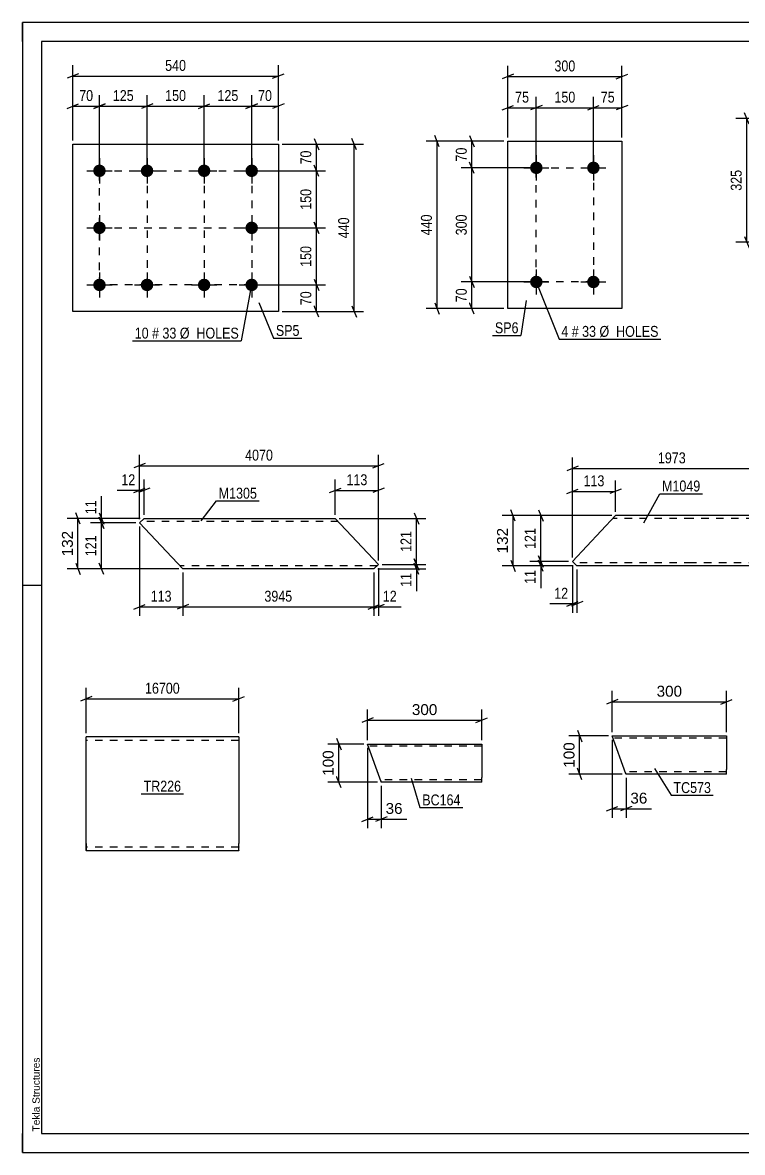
# Model space of a CAD drawing. Header units: millimetres. Extents: x 0 to 420, y 0 to 297.
# Drawn here: x 0 to 189.1, y 0 to 297 of the extents above; entities that cross this region are included whole.
import ezdxf

# ---------------------------------------------------------------- set-up
doc = ezdxf.new("R2010")
doc.units = ezdxf.units.MM
doc.linetypes.add('DXK_LINE_DOT2', pattern=[3.9198, 1.9599, -1.9599])
doc.styles.add('Arial', font='ARIAL.TTF', dxfattribs={"height": 0.2})
doc.styles.add('Arial Narrow', font='ARIALN.TTF', dxfattribs={"height": 0.2})

# ---------------------------------------------------------------- blocks, each defined once
blk = doc.blocks.new('Unknown-761555249-1163')
at = {"color": 5, "linetype": 'Continuous'}
for p, q in [((420, 297), (0, 297)), ((0, 297), (0, 0)), ((0, 292), (0, 297)), ((415, 292), (5, 292)), ((5, 292), (5, 5)), ((5, 149), (0, 149)), ((0, 0), (0, 5)), ((5, 5), (415, 5)), ((0, 0), (420, 0))]:
    blk.add_line(p, q, dxfattribs=at)
at = {"color": 174, "linetype": 'Continuous', "style": 'Arial'}
blk.add_text('Tekla Structures', height=1.9102, rotation=90, dxfattribs=at).set_placement((4.5, 5.5))
blk = doc.blocks.new('Part-761555249-7955 - 7953')
at = {"color": 2, "linetype": 'Continuous'}
for p, q in [((144.47, 155.35), (155.82, 167.41)), ((175.82, 167.41), (155.82, 167.41)), ((195.92, 167.41), (175.92, 167.41)), ((196.73, 154.21), (195.92, 167.41)), ((145.67, 154.21), (144.47, 155.35)), ((175.82, 154.21), (145.67, 154.21)), ((196.73, 154.21), (175.92, 154.21))]:
    blk.add_line(p, q, dxfattribs=at)
at = {"color": 7, "linetype": 'DXK_LINE_DOT2'}
for p, q in [((175.82, 166.61), (155.06, 166.61)), ((195.97, 166.61), (175.92, 166.61)), ((175.82, 155.01), (144.82, 155.01)), ((196.68, 155.01), (175.92, 155.01)), ((196.68, 155.01), (196.67, 155.07))]:
    blk.add_line(p, q, dxfattribs=at)
blk = doc.blocks.new('Part-761555249-10326 - 10325')
at = {"color": 2, "linetype": 'Continuous'}
for p, q in [((94.23, 97.44), (90.63, 107.35)), ((90.63, 107.35), (120.63, 107.35)), ((120.63, 107.35), (120.63, 107.26)), ((120.63, 107.26), (120.63, 106.15)), ((120.63, 106.15), (120.63, 98.55)), ((120.63, 97.35), (120.63, 98.55)), ((94.26, 97.35), (94.23, 97.44)), ((120.63, 97.35), (94.26, 97.35))]:
    blk.add_line(p, q, dxfattribs=at)
at = {"color": 7, "linetype": 'DXK_LINE_DOT2'}
for p, q in [((120.63, 107), (120.63, 106.15)), ((120.63, 106.75), (90.84, 106.75)), ((120.63, 97.95), (94.05, 97.95)), ((94.14, 97.7), (94.26, 97.35)), ((120.63, 97.44), (120.63, 97.7)), ((120.63, 97.35), (120.63, 97.44))]:
    blk.add_line(p, q, dxfattribs=at)
blk = doc.blocks.new('Part-761555249-10334 - 10333')
at = {"color": 2, "linetype": 'Continuous'}
for p, q in [((158.54, 99.56), (154.94, 109.47)), ((154.94, 109.47), (184.93, 109.47)), ((184.93, 109.47), (184.93, 109.38)), ((184.93, 109.38), (184.93, 108.27)), ((184.93, 108.27), (184.93, 100.67)), ((158.57, 99.47), (158.54, 99.56)), ((184.93, 99.47), (158.57, 99.47)), ((184.93, 99.47), (184.93, 100.67))]:
    blk.add_line(p, q, dxfattribs=at)
at = {"color": 7, "linetype": 'DXK_LINE_DOT2'}
for p, q in [((184.93, 108.87), (155.15, 108.87)), ((184.93, 109.12), (184.93, 108.27)), ((184.93, 100.07), (158.36, 100.07)), ((158.45, 99.82), (158.57, 99.47)), ((184.93, 99.56), (184.93, 99.82)), ((184.93, 99.47), (184.93, 99.56))]:
    blk.add_line(p, q, dxfattribs=at)
blk = doc.blocks.new('Part-761555249-7962 - 7961')
at = {"color": 2, "linetype": 'Continuous'}
for p, q in [((30.72, 165.5), (31.93, 166.63)), ((31.93, 166.63), (62.07, 166.63)), ((62.17, 166.63), (82.17, 166.63)), ((82.17, 166.63), (93.52, 154.56)), ((42.07, 153.43), (30.72, 165.5)), ((93.52, 154.56), (92.32, 153.43)), ((62.07, 153.43), (42.07, 153.43)), ((92.32, 153.43), (62.17, 153.43))]:
    blk.add_line(p, q, dxfattribs=at)
at = {"color": 7, "linetype": 'DXK_LINE_DOT2'}
for p, q in [((62.07, 165.83), (31.08, 165.83)), ((82.92, 165.83), (62.17, 165.83)), ((62.07, 154.23), (41.32, 154.23)), ((93.17, 154.23), (62.17, 154.23))]:
    blk.add_line(p, q, dxfattribs=at)
blk = doc.blocks.new('Part-761555249-8020 - 8019')
at = {"color": 2, "linetype": 'Continuous'}
for p, q in [((36.68, 109.24), (16.68, 109.24)), ((16.68, 81.24), (16.68, 109.24)), ((56.78, 109.24), (36.78, 109.24)), ((56.78, 109.24), (56.78, 107.24)), ((56.78, 107.24), (56.78, 81.24)), ((16.68, 81.24), (16.68, 79.24)), ((56.78, 79.24), (56.78, 81.24)), ((36.68, 79.24), (16.68, 79.24)), ((56.78, 79.24), (36.78, 79.24))]:
    blk.add_line(p, q, dxfattribs=at)
at = {"color": 7, "linetype": 'DXK_LINE_DOT2'}
for p, q in [((36.68, 108.24), (16.68, 108.24)), ((56.78, 108.24), (36.78, 108.24)), ((16.68, 79.39), (16.68, 81.24)), ((16.68, 80.24), (16.68, 80.32)), ((36.68, 80.24), (16.68, 80.24)), ((56.78, 80.24), (36.78, 80.24)), ((56.78, 80.24), (56.78, 81.24)), ((56.78, 80.32), (56.78, 80.24)), ((56.78, 79.39), (56.78, 79.24))]:
    blk.add_line(p, q, dxfattribs=at)
blk = doc.blocks.new('Part-761555249-8040 - 8039')
at = {"color": 2, "linetype": 'Continuous'}
for p, q in [((127.49, 221.82), (127.49, 265.82)), ((127.49, 265.82), (157.49, 265.82)), ((157.49, 265.82), (157.49, 221.82)), ((157.49, 221.82), (127.49, 221.82))]:
    blk.add_line(p, q, dxfattribs=at)
blk = doc.blocks.new('Bolt-761555249-8041 - 8039')
at = {"linetype": 'Continuous'}
for points in [[(134.99, 260.47, -1), (134.99, 257.17, -1)], [(149.99, 260.47, -1), (149.99, 257.17, -1)], [(134.99, 230.47, -1), (134.99, 227.17, -1)], [(149.99, 230.47, -1), (149.99, 227.17, -1)]]:
    blk.add_hatch(color=1, dxfattribs=at).paths.add_polyline_path(points)
at = {"color": 1, "linetype": 'Continuous'}
for p, q in [((134.99, 262.12), (134.99, 255.52)), ((149.99, 262.12), (149.99, 255.52)), ((131.69, 258.82), (138.29, 258.82)), ((146.69, 258.82), (153.29, 258.82)), ((134.99, 232.12), (134.99, 225.52)), ((149.99, 232.12), (149.99, 225.52)), ((131.69, 228.82), (138.29, 228.82)), ((146.69, 228.82), (153.29, 228.82))]:
    blk.add_line(p, q, dxfattribs=at)
blk = doc.blocks.new('Part-761555249-8049 - 8048')
at = {"color": 2, "linetype": 'Continuous'}
for p, q in [((13.2, 221.04), (13.2, 265.04)), ((13.2, 265.04), (67.2, 265.04)), ((67.2, 265.04), (67.2, 221.04)), ((67.2, 221.04), (13.2, 221.04))]:
    blk.add_line(p, q, dxfattribs=at)
blk = doc.blocks.new('Bolt-761555249-8050 - 8048')
at = {"linetype": 'Continuous'}
for points in [[(20.2, 259.69, -1), (20.2, 256.39, -1)], [(32.7, 259.69, -1), (32.7, 256.39, -1)], [(47.7, 259.69, -1), (47.7, 256.39, -1)], [(60.2, 259.69, -1), (60.2, 256.39, -1)], [(20.2, 244.69, -1), (20.2, 241.39, -1)], [(60.2, 244.69, -1), (60.2, 241.39, -1)], [(20.2, 229.69, -1), (20.2, 226.39, -1)], [(32.7, 229.69, -1), (32.7, 226.39, -1)], [(47.7, 229.69, -1), (47.7, 226.39, -1)], [(60.2, 229.69, -1), (60.2, 226.39, -1)]]:
    blk.add_hatch(color=1, dxfattribs=at).paths.add_polyline_path(points)
at = {"color": 1, "linetype": 'Continuous'}
for p, q in [((20.2, 261.34), (20.2, 254.74)), ((32.7, 261.34), (32.7, 254.74)), ((47.7, 261.34), (47.7, 254.74)), ((60.2, 261.34), (60.2, 254.74)), ((16.9, 258.04), (23.5, 258.04)), ((29.4, 258.04), (36, 258.04)), ((44.4, 258.04), (51, 258.04)), ((56.9, 258.04), (63.5, 258.04)), ((20.2, 246.34), (20.2, 239.74)), ((60.2, 246.34), (60.2, 239.74)), ((16.9, 243.04), (23.5, 243.04)), ((56.9, 243.04), (63.5, 243.04)), ((20.2, 231.34), (20.2, 224.74)), ((32.7, 231.34), (32.7, 224.74)), ((47.7, 231.34), (47.7, 224.74)), ((60.2, 231.34), (60.2, 224.74)), ((16.9, 228.04), (23.5, 228.04)), ((29.4, 228.04), (36, 228.04)), ((44.4, 228.04), (51, 228.04)), ((56.9, 228.04), (63.5, 228.04))]:
    blk.add_line(p, q, dxfattribs=at)
blk = doc.blocks.new('Rectangle-761555249-9475 - 8039')
at = {"color": 1, "linetype": 'DXK_LINE_DOT2'}
blk.add_lwpolyline([(134.99, 258.82), (149.99, 258.82), (149.99, 228.82), (134.99, 228.82), (134.99, 258.82)], close=True, dxfattribs=at)
blk = doc.blocks.new('Rectangle-761555249-9438 - 8048')
at = {"color": 1, "linetype": 'DXK_LINE_DOT2'}
blk.add_lwpolyline([(20.2, 258.04), (60.2, 258.04), (60.2, 228.04), (20.2, 228.04), (20.2, 258.04)], close=True, dxfattribs=at)
blk = doc.blocks.new('Line-761555249-9448 - 8048')
at = {"color": 1, "linetype": 'DXK_LINE_DOT2'}
blk.add_line((32.7, 258.04), (32.7, 228.04), dxfattribs=at)
blk = doc.blocks.new('Line-761555249-9455 - 8048')
at = {"color": 1, "linetype": 'DXK_LINE_DOT2'}
blk.add_line((47.7, 258.04), (47.7, 228.04), dxfattribs=at)
blk = doc.blocks.new('Line-761555249-9462 - 8048')
at = {"color": 1, "linetype": 'DXK_LINE_DOT2'}
blk.add_line((20.2, 243.04), (58.7, 243.04), dxfattribs=at)
blk = doc.blocks.new('StraightDimension-761555249-8155 - 7953')
at = {"color": 7, "linetype": 'Continuous'}
for p, q in [((144.47, 154.35), (144.47, 141.81)), ((145.67, 153.21), (145.67, 141.81)), ((142.97, 143.61), (145.97, 144.81)), ((147.17, 144.81), (144.17, 143.61)), ((144.47, 144.21), (145.67, 144.21))]:
    blk.add_line(p, q, dxfattribs=at)
at = {"color": 0}
blk.add_wipeout([(143.94, 144.96), (143.94, 149.16), (139.09, 149.16), (139.09, 144.96)], dxfattribs=at)
at = {"color": 7, "linetype": 'Continuous'}
blk.add_line((144.47, 144.21), (138.56, 144.21), dxfattribs=at)
blk.add_line((144.47, 144.21), (138.56, 144.21), dxfattribs=at)
at = {"color": 3, "style": 'Arial Narrow'}
blk.add_text('12', height=2.863, dxfattribs=at).set_placement((139.69, 145.56))
blk = doc.blocks.new('StraightDimension-761555249-9954 - 7953')
at = {"color": 7, "linetype": 'Continuous'}
for p, q in [((154.82, 167.41), (133.3, 167.41)), ((135.55, 168.91), (136.75, 165.91)), ((136.15, 155.35), (136.15, 167.41)), ((143.47, 155.35), (133.3, 155.35)), ((136.75, 153.85), (135.55, 156.85))]:
    blk.add_line(p, q, dxfattribs=at)
at = {"color": 0}
blk.add_wipeout([(135.4, 164.72), (131.2, 164.72), (131.2, 158.04), (135.4, 158.04)], dxfattribs=at)
at = {"color": 3, "style": 'Arial Narrow'}
blk.add_text('121', height=2.863, rotation=90.0002, dxfattribs=at).set_placement((134.8, 158.64))
blk = doc.blocks.new('StraightDimension-761555249-8151 - 7953')
at = {"color": 7, "linetype": 'Continuous'}
for p, q in [((144.47, 156.35), (144.47, 176.62)), ((155.82, 168.41), (155.82, 176.62)), ((142.97, 173.17), (145.97, 174.37)), ((144.47, 173.77), (155.82, 173.77)), ((157.32, 174.37), (154.32, 173.17))]:
    blk.add_line(p, q, dxfattribs=at)
at = {"color": 0}
blk.add_wipeout([(153.48, 174.52), (153.48, 178.72), (146.8, 178.72), (146.8, 174.52)], dxfattribs=at)
at = {"color": 3, "style": 'Arial Narrow'}
blk.add_text('113', height=2.863, dxfattribs=at).set_placement((147.4, 175.12))
blk = doc.blocks.new('StraightDimension-761555249-8173 - 7953')
at = {"color": 7, "linetype": 'Continuous'}
for p, q in [((144.47, 156.35), (144.47, 182.64)), ((196.73, 155.21), (196.73, 182.64)), ((145.97, 180.39), (142.97, 179.19)), ((144.47, 179.79), (196.73, 179.79)), ((195.23, 179.19), (198.23, 180.39))]:
    blk.add_line(p, q, dxfattribs=at)
at = {"color": 0}
blk.add_wipeout([(174.85, 180.54), (174.85, 184.74), (166.34, 184.74), (166.34, 180.54)], dxfattribs=at)
at = {"color": 3, "style": 'Arial Narrow'}
blk.add_text('1973', height=2.863, dxfattribs=at).set_placement((166.94, 181.14))
blk = doc.blocks.new('StraightDimension-761555249-9955 - 7953')
at = {"color": 7, "linetype": 'Continuous'}
for p, q in [((143.47, 155.35), (133.3, 155.35)), ((135.55, 156.85), (136.75, 153.85)), ((136.75, 152.71), (135.55, 155.71)), ((136.15, 154.21), (136.15, 155.35)), ((144.67, 154.21), (133.3, 154.21))]:
    blk.add_line(p, q, dxfattribs=at)
at = {"color": 0}
blk.add_wipeout([(135.4, 153.69), (131.2, 153.69), (131.2, 148.83), (135.4, 148.83)], dxfattribs=at)
at = {"color": 7, "linetype": 'Continuous'}
blk.add_line((136.15, 154.21), (136.15, 148.31), dxfattribs=at)
blk.add_line((136.15, 154.21), (136.15, 148.31), dxfattribs=at)
at = {"color": 3, "style": 'Arial Narrow'}
blk.add_text('11', height=2.863, rotation=90.0002, dxfattribs=at).set_placement((134.8, 149.43))
blk = doc.blocks.new('StraightDimension-761555249-10037 - 7953')
at = {"color": 7, "linetype": 'Continuous'}
for p, q in [((154.82, 167.41), (126.02, 167.41)), ((129.47, 165.91), (128.27, 168.91)), ((128.87, 154.21), (128.87, 167.41)), ((128.27, 155.71), (129.47, 152.71)), ((144.67, 154.21), (126.02, 154.21))]:
    blk.add_line(p, q, dxfattribs=at)
at = {"color": 0}
blk.add_wipeout([(128.12, 164.75), (123.92, 164.75), (123.92, 156.88), (128.12, 156.88)], dxfattribs=at)
at = {"color": 3, "style": 'Arial'}
blk.add_text('132', height=2.865, rotation=90.0002, dxfattribs=at).set_placement((127.52, 157.48))
blk = doc.blocks.new('StraightDimension-761555249-10397 - 10325')
at = {"color": 7, "linetype": 'Continuous'}
for p, q in [((90.63, 106.35), (90.63, 85.23)), ((94.26, 96.35), (94.26, 85.23)), ((89.13, 87.03), (92.13, 88.23)), ((90.63, 87.63), (94.26, 87.63)), ((95.76, 88.23), (92.76, 87.03))]:
    blk.add_line(p, q, dxfattribs=at)
at = {"color": 0}
blk.add_wipeout([(100.44, 88.38), (100.44, 92.58), (94.79, 92.58), (94.79, 88.38)], dxfattribs=at)
at = {"color": 7, "linetype": 'Continuous'}
blk.add_line((94.26, 87.63), (100.96, 87.63), dxfattribs=at)
blk.add_line((94.26, 87.63), (100.96, 87.63), dxfattribs=at)
at = {"color": 3, "style": 'Arial'}
blk.add_text('36', height=2.865, dxfattribs=at).set_placement((95.39, 88.98))
blk = doc.blocks.new('StraightDimension-761555249-10359 - 10325')
at = {"color": 7, "linetype": 'Continuous'}
for p, q in [((90.63, 108.35), (90.63, 116.47)), ((120.63, 108.35), (120.63, 116.47)), ((92.13, 114.22), (89.13, 113.02)), ((90.63, 113.62), (120.63, 113.62)), ((119.13, 113.02), (122.13, 114.22))]:
    blk.add_line(p, q, dxfattribs=at)
at = {"color": 0}
blk.add_wipeout([(109.56, 114.37), (109.56, 118.57), (101.69, 118.57), (101.69, 114.37)], dxfattribs=at)
at = {"color": 3, "style": 'Arial'}
blk.add_text('300', height=2.865, dxfattribs=at).set_placement((102.29, 114.97))
blk = doc.blocks.new('StraightDimension-761555249-10370 - 10325')
at = {"color": 7, "linetype": 'Continuous'}
for p, q in [((89.63, 107.35), (80.22, 107.35)), ((82.47, 108.85), (83.67, 105.85)), ((83.07, 97.35), (83.07, 107.35)), ((83.67, 95.85), (82.47, 98.85)), ((93.26, 97.35), (80.22, 97.35))]:
    blk.add_line(p, q, dxfattribs=at)
at = {"color": 0}
blk.add_wipeout([(82.32, 106.28), (78.12, 106.28), (78.12, 98.41), (82.32, 98.41)], dxfattribs=at)
at = {"color": 3, "style": 'Arial'}
blk.add_text('100', height=2.865, rotation=90.0002, dxfattribs=at).set_placement((81.72, 99.01))
blk = doc.blocks.new('StraightDimension-761555249-10415 - 10333')
at = {"color": 7, "linetype": 'Continuous'}
for p, q in [((156.44, 119.05), (153.44, 117.85)), ((154.94, 110.47), (154.94, 121.3)), ((183.43, 117.85), (186.43, 119.05)), ((184.93, 110.47), (184.93, 121.3)), ((154.94, 118.45), (184.93, 118.45))]:
    blk.add_line(p, q, dxfattribs=at)
at = {"color": 0}
blk.add_wipeout([(173.87, 119.2), (173.87, 123.4), (166, 123.4), (166, 119.2)], dxfattribs=at)
at = {"color": 3, "style": 'Arial'}
blk.add_text('300', height=2.865, dxfattribs=at).set_placement((166.6, 119.8))
blk = doc.blocks.new('StraightDimension-761555249-10426 - 10333')
at = {"color": 7, "linetype": 'Continuous'}
for p, q in [((154.94, 108.47), (154.94, 87.95)), ((158.57, 98.47), (158.57, 87.95)), ((153.44, 89.75), (156.44, 90.95)), ((154.94, 90.35), (158.57, 90.35)), ((160.07, 90.95), (157.07, 89.75))]:
    blk.add_line(p, q, dxfattribs=at)
at = {"color": 0}
blk.add_wipeout([(164.75, 91.1), (164.75, 95.3), (159.1, 95.3), (159.1, 91.1)], dxfattribs=at)
at = {"color": 7, "linetype": 'Continuous'}
blk.add_line((158.57, 90.35), (165.27, 90.35), dxfattribs=at)
blk.add_line((158.57, 90.35), (165.27, 90.35), dxfattribs=at)
at = {"color": 3, "style": 'Arial'}
blk.add_text('36', height=2.865, dxfattribs=at).set_placement((159.7, 91.7))
blk = doc.blocks.new('StraightDimension-761555249-10444 - 10333')
at = {"color": 7, "linetype": 'Continuous'}
for p, q in [((145.77, 110.97), (146.97, 107.97)), ((153.94, 109.47), (143.52, 109.47)), ((146.37, 99.47), (146.37, 109.47)), ((157.57, 99.47), (143.52, 99.47)), ((146.97, 97.97), (145.77, 100.97))]:
    blk.add_line(p, q, dxfattribs=at)
at = {"color": 0}
blk.add_wipeout([(145.62, 108.4), (141.42, 108.4), (141.42, 100.53), (145.62, 100.53)], dxfattribs=at)
at = {"color": 3, "style": 'Arial'}
blk.add_text('100', height=2.865, rotation=90.0002, dxfattribs=at).set_placement((145.02, 101.13))
blk = doc.blocks.new('StraightDimension-761555249-8249 - 8007')
at = {"color": 7, "linetype": 'Continuous'}
for p, q in [((190.89, 270.29), (189.69, 273.29)), ((204.63, 271.79), (187.44, 271.79)), ((190.29, 239.29), (190.29, 271.79)), ((189.69, 240.79), (190.89, 237.79)), ((204.63, 239.29), (187.44, 239.29))]:
    blk.add_line(p, q, dxfattribs=at)
at = {"color": 0}
blk.add_wipeout([(189.54, 258.88), (185.34, 258.88), (185.34, 252.2), (189.54, 252.2)], dxfattribs=at)
at = {"color": 3, "style": 'Arial Narrow'}
blk.add_text('325', height=2.863, rotation=90.0002, dxfattribs=at).set_placement((188.94, 252.8))
blk = doc.blocks.new('StraightDimension-761555249-9668 - 7961')
at = {"color": 7, "linetype": 'Continuous'}
for p, q in [((94.52, 154.56), (105.92, 154.56)), ((102.92, 156.06), (104.12, 153.06)), ((104.12, 151.93), (102.92, 154.93)), ((103.52, 153.43), (103.52, 154.56)), ((93.32, 153.43), (105.92, 153.43))]:
    blk.add_line(p, q, dxfattribs=at)
at = {"color": 0}
blk.add_wipeout([(102.77, 152.91), (98.57, 152.91), (98.57, 148.05), (102.77, 148.05)], dxfattribs=at)
at = {"color": 7, "linetype": 'Continuous'}
blk.add_line((103.52, 153.43), (103.52, 147.53), dxfattribs=at)
blk.add_line((103.52, 153.43), (103.52, 147.53), dxfattribs=at)
at = {"color": 3, "style": 'Arial Narrow'}
blk.add_text('11', height=2.863, rotation=90.0002, dxfattribs=at).set_placement((102.17, 148.65))
blk = doc.blocks.new('StraightDimension-761555249-9719 - 7961')
at = {"color": 7, "linetype": 'Continuous'}
for p, q in [((30.93, 166.63), (17.87, 166.63)), ((20.12, 168.13), (21.32, 165.13)), ((21.32, 164), (20.12, 167)), ((20.72, 165.5), (20.72, 166.63)), ((29.72, 165.5), (17.87, 165.5))]:
    blk.add_line(p, q, dxfattribs=at)
at = {"color": 0}
blk.add_wipeout([(19.97, 172.01), (15.77, 172.01), (15.77, 167.16), (19.97, 167.16)], dxfattribs=at)
at = {"color": 7, "linetype": 'Continuous'}
blk.add_line((20.72, 166.63), (20.72, 172.54), dxfattribs=at)
blk.add_line((20.72, 166.63), (20.72, 172.54), dxfattribs=at)
at = {"color": 3, "style": 'Arial Narrow'}
blk.add_text('11', height=2.863, rotation=90.0002, dxfattribs=at).set_placement((19.37, 167.76))
blk = doc.blocks.new('StraightDimension-761555249-8185 - 7961')
at = {"color": 7, "linetype": 'Continuous'}
for p, q in [((82.17, 167.63), (82.17, 176.89)), ((93.52, 155.56), (93.52, 176.89)), ((80.67, 173.44), (83.67, 174.64)), ((82.17, 174.04), (93.52, 174.04)), ((95.02, 174.64), (92.02, 173.44))]:
    blk.add_line(p, q, dxfattribs=at)
at = {"color": 0}
blk.add_wipeout([(91.19, 174.79), (91.19, 178.99), (84.51, 178.99), (84.51, 174.79)], dxfattribs=at)
at = {"color": 3, "style": 'Arial Narrow'}
blk.add_text('113', height=2.863, dxfattribs=at).set_placement((85.11, 175.39))
blk = doc.blocks.new('StraightDimension-761555249-9870 - 7961')
at = {"color": 7, "linetype": 'Continuous'}
for p, q in [((30.93, 166.63), (11.7, 166.63)), ((15.15, 165.13), (13.95, 168.13)), ((14.55, 153.43), (14.55, 166.63)), ((13.95, 154.93), (15.15, 151.93)), ((41.07, 153.43), (11.7, 153.43))]:
    blk.add_line(p, q, dxfattribs=at)
at = {"color": 0}
blk.add_wipeout([(13.8, 163.97), (9.6, 163.97), (9.6, 156.1), (13.8, 156.1)], dxfattribs=at)
at = {"color": 3, "style": 'Arial'}
blk.add_text('132', height=2.865, rotation=90.0002, dxfattribs=at).set_placement((13.2, 156.7))
blk = doc.blocks.new('StraightDimension-761555249-9667 - 7961')
at = {"color": 7, "linetype": 'Continuous'}
for p, q in [((83.17, 166.63), (105.92, 166.63)), ((102.92, 168.13), (104.12, 165.13)), ((103.52, 154.56), (103.52, 166.63)), ((94.52, 154.56), (105.92, 154.56)), ((104.12, 153.06), (102.92, 156.06))]:
    blk.add_line(p, q, dxfattribs=at)
at = {"color": 0}
blk.add_wipeout([(102.77, 163.94), (98.57, 163.94), (98.57, 157.26), (102.77, 157.26)], dxfattribs=at)
at = {"color": 3, "style": 'Arial Narrow'}
blk.add_text('121', height=2.863, rotation=90.0002, dxfattribs=at).set_placement((102.17, 157.86))
blk = doc.blocks.new('StraightDimension-761555249-8189 - 7961')
at = {"color": 7, "linetype": 'Continuous'}
for p, q in [((30.72, 166.5), (30.72, 176.89)), ((31.93, 167.63), (31.93, 176.89)), ((29.22, 173.44), (32.22, 174.64)), ((33.43, 174.64), (30.43, 173.44)), ((30.72, 174.04), (31.93, 174.04))]:
    blk.add_line(p, q, dxfattribs=at)
at = {"color": 0}
blk.add_wipeout([(30.2, 174.79), (30.2, 178.99), (25.34, 178.99), (25.34, 174.79)], dxfattribs=at)
at = {"color": 7, "linetype": 'Continuous'}
blk.add_line((30.72, 174.04), (24.82, 174.04), dxfattribs=at)
blk.add_line((30.72, 174.04), (24.82, 174.04), dxfattribs=at)
at = {"color": 3, "style": 'Arial Narrow'}
blk.add_text('12', height=2.863, dxfattribs=at).set_placement((25.94, 175.39))
blk = doc.blocks.new('StraightDimension-761555249-8209 - 7961')
at = {"color": 7, "linetype": 'Continuous'}
for p, q in [((30.72, 166.5), (30.72, 183.37)), ((93.52, 155.56), (93.52, 183.37)), ((32.22, 181.12), (29.22, 179.92)), ((30.72, 180.52), (93.52, 180.52)), ((92.02, 179.92), (95.02, 181.12))]:
    blk.add_line(p, q, dxfattribs=at)
at = {"color": 0}
blk.add_wipeout([(66.38, 181.27), (66.38, 185.47), (57.87, 185.47), (57.87, 181.27)], dxfattribs=at)
at = {"color": 3, "style": 'Arial Narrow'}
blk.add_text('4070', height=2.863, dxfattribs=at).set_placement((58.47, 181.87))
blk = doc.blocks.new('StraightDimension-761555249-9720 - 7961')
at = {"color": 7, "linetype": 'Continuous'}
for p, q in [((20.12, 167), (21.32, 164)), ((29.72, 165.5), (17.87, 165.5)), ((20.72, 153.43), (20.72, 165.5)), ((21.32, 151.93), (20.12, 154.93)), ((41.07, 153.43), (17.87, 153.43))]:
    blk.add_line(p, q, dxfattribs=at)
at = {"color": 0}
blk.add_wipeout([(19.97, 162.81), (15.77, 162.81), (15.77, 156.12), (19.97, 156.12)], dxfattribs=at)
at = {"color": 3, "style": 'Arial Narrow'}
blk.add_text('121', height=2.863, rotation=90.0002, dxfattribs=at).set_placement((19.37, 156.72))
blk = doc.blocks.new('StraightDimension-761555249-9899 - 7961')
at = {"color": 7, "linetype": 'Continuous'}
for p, q in [((92.32, 152.43), (92.32, 141.03)), ((93.52, 153.56), (93.52, 141.03)), ((90.82, 142.83), (93.82, 144.03)), ((95.02, 144.03), (92.02, 142.83)), ((92.32, 143.43), (93.52, 143.43))]:
    blk.add_line(p, q, dxfattribs=at)
at = {"color": 0}
blk.add_wipeout([(98.9, 144.18), (98.9, 148.38), (94.05, 148.38), (94.05, 144.18)], dxfattribs=at)
at = {"color": 7, "linetype": 'Continuous'}
blk.add_line((93.52, 143.43), (99.43, 143.43), dxfattribs=at)
blk.add_line((93.52, 143.43), (99.43, 143.43), dxfattribs=at)
at = {"color": 3, "style": 'Arial Narrow'}
blk.add_text('12', height=2.863, dxfattribs=at).set_placement((94.65, 144.78))
blk = doc.blocks.new('StraightDimension-761555249-9900 - 7961')
at = {"color": 7, "linetype": 'Continuous'}
for p, q in [((42.07, 152.43), (42.07, 141.03)), ((92.32, 152.43), (92.32, 141.03)), ((43.57, 144.03), (40.57, 142.83)), ((42.07, 143.43), (92.32, 143.43)), ((90.82, 142.83), (93.82, 144.03))]:
    blk.add_line(p, q, dxfattribs=at)
at = {"color": 0}
blk.add_wipeout([(71.45, 144.18), (71.45, 148.38), (62.94, 148.38), (62.94, 144.18)], dxfattribs=at)
at = {"color": 3, "style": 'Arial Narrow'}
blk.add_text('3945', height=2.863, dxfattribs=at).set_placement((63.54, 144.78))
blk = doc.blocks.new('StraightDimension-761555249-9901 - 7961')
at = {"color": 7, "linetype": 'Continuous'}
for p, q in [((30.72, 164.5), (30.72, 141.03)), ((42.07, 152.43), (42.07, 141.03)), ((29.22, 142.83), (32.22, 144.03)), ((30.72, 143.43), (42.07, 143.43)), ((43.57, 144.03), (40.57, 142.83))]:
    blk.add_line(p, q, dxfattribs=at)
at = {"color": 0}
blk.add_wipeout([(39.74, 144.18), (39.74, 148.38), (33.06, 148.38), (33.06, 144.18)], dxfattribs=at)
at = {"color": 3, "style": 'Arial Narrow'}
blk.add_text('113', height=2.863, dxfattribs=at).set_placement((33.66, 144.78))
blk = doc.blocks.new('StraightDimension-761555249-8273 - 8019')
at = {"color": 7, "linetype": 'Continuous'}
for p, q in [((16.68, 110.24), (16.68, 122.09)), ((56.78, 110.24), (56.78, 122.09)), ((18.18, 119.84), (15.18, 118.64)), ((16.68, 119.24), (56.78, 119.24)), ((55.28, 118.64), (58.28, 119.84))]:
    blk.add_line(p, q, dxfattribs=at)
at = {"color": 0}
blk.add_wipeout([(41.9, 119.99), (41.9, 124.19), (31.56, 124.19), (31.56, 119.99)], dxfattribs=at)
at = {"color": 3, "style": 'Arial Narrow'}
blk.add_text('16700', height=2.863, dxfattribs=at).set_placement((32.16, 120.59))
blk = doc.blocks.new('StraightDimension-761555249-8283 - 8039')
at = {"color": 7, "linetype": 'Continuous'}
for p, q in [((133.99, 228.82), (115.2, 228.82)), ((117.45, 230.32), (118.65, 227.32)), ((118.05, 221.82), (118.05, 228.82)), ((118.65, 220.32), (117.45, 223.32)), ((126.49, 221.82), (115.2, 221.82))]:
    blk.add_line(p, q, dxfattribs=at)
at = {"color": 0}
blk.add_wipeout([(117.3, 227.75), (113.1, 227.75), (113.1, 222.89), (117.3, 222.89)], dxfattribs=at)
at = {"color": 3, "style": 'Arial Narrow'}
blk.add_text('70', height=2.863, rotation=90.0002, dxfattribs=at).set_placement((116.7, 223.49))
blk = doc.blocks.new('StraightDimension-761555249-8281 - 8039')
at = {"color": 7, "linetype": 'Continuous'}
for p, q in [((117.45, 267.32), (118.65, 264.32)), ((126.49, 265.82), (115.2, 265.82)), ((118.05, 258.82), (118.05, 265.82)), ((133.99, 258.82), (115.2, 258.82)), ((118.65, 257.32), (117.45, 260.32))]:
    blk.add_line(p, q, dxfattribs=at)
at = {"color": 0}
blk.add_wipeout([(117.3, 264.75), (113.1, 264.75), (113.1, 259.89), (117.3, 259.89)], dxfattribs=at)
at = {"color": 3, "style": 'Arial Narrow'}
blk.add_text('70', height=2.863, rotation=90.0002, dxfattribs=at).set_placement((116.7, 260.49))
blk = doc.blocks.new('StraightDimension-761555249-8282 - 8039')
at = {"color": 7, "linetype": 'Continuous'}
for p, q in [((133.99, 258.82), (115.2, 258.82)), ((118.65, 257.32), (117.45, 260.32)), ((118.05, 228.82), (118.05, 258.82)), ((133.99, 228.82), (115.2, 228.82)), ((117.45, 230.32), (118.65, 227.32))]:
    blk.add_line(p, q, dxfattribs=at)
at = {"color": 0}
blk.add_wipeout([(117.3, 247.16), (113.1, 247.16), (113.1, 240.48), (117.3, 240.48)], dxfattribs=at)
at = {"color": 3, "style": 'Arial Narrow'}
blk.add_text('300', height=2.863, rotation=90.0002, dxfattribs=at).set_placement((116.7, 241.08))
blk = doc.blocks.new('StraightDimension-761555249-8293 - 8039')
at = {"color": 7, "linetype": 'Continuous'}
for p, q in [((109.49, 264.32), (108.29, 267.32)), ((126.49, 265.82), (106.04, 265.82)), ((108.89, 221.82), (108.89, 265.82)), ((108.29, 223.32), (109.49, 220.32)), ((126.49, 221.82), (106.04, 221.82))]:
    blk.add_line(p, q, dxfattribs=at)
at = {"color": 0}
blk.add_wipeout([(108.14, 247.16), (103.94, 247.16), (103.94, 240.48), (108.14, 240.48)], dxfattribs=at)
at = {"color": 3, "style": 'Arial Narrow'}
blk.add_text('440', height=2.863, rotation=90.0002, dxfattribs=at).set_placement((107.54, 241.08))
blk = doc.blocks.new('StraightDimension-761555249-8297 - 8039')
at = {"color": 7, "linetype": 'Continuous'}
for p, q in [((149.99, 259.82), (149.99, 277.48)), ((157.49, 266.82), (157.49, 277.48)), ((148.49, 274.03), (151.49, 275.23)), ((149.99, 274.63), (157.49, 274.63)), ((158.99, 275.23), (155.99, 274.03))]:
    blk.add_line(p, q, dxfattribs=at)
at = {"color": 0}
blk.add_wipeout([(156.17, 275.38), (156.17, 279.58), (151.32, 279.58), (151.32, 275.38)], dxfattribs=at)
at = {"color": 3, "style": 'Arial Narrow'}
blk.add_text('75', height=2.863, dxfattribs=at).set_placement((151.92, 275.98))
blk = doc.blocks.new('StraightDimension-761555249-8298 - 8039')
at = {"color": 7, "linetype": 'Continuous'}
for p, q in [((134.99, 259.82), (134.99, 277.48)), ((149.99, 259.82), (149.99, 277.48)), ((136.49, 275.23), (133.49, 274.03)), ((134.99, 274.63), (149.99, 274.63)), ((148.49, 274.03), (151.49, 275.23))]:
    blk.add_line(p, q, dxfattribs=at)
at = {"color": 0}
blk.add_wipeout([(145.84, 275.38), (145.84, 279.58), (139.15, 279.58), (139.15, 275.38)], dxfattribs=at)
at = {"color": 3, "style": 'Arial Narrow'}
blk.add_text('150', height=2.863, dxfattribs=at).set_placement((139.75, 275.98))
blk = doc.blocks.new('StraightDimension-761555249-8299 - 8039')
at = {"color": 7, "linetype": 'Continuous'}
for p, q in [((127.49, 266.82), (127.49, 277.48)), ((134.99, 259.82), (134.99, 277.48)), ((125.99, 274.03), (128.99, 275.23)), ((127.49, 274.63), (134.99, 274.63)), ((136.49, 275.23), (133.49, 274.03))]:
    blk.add_line(p, q, dxfattribs=at)
at = {"color": 0}
blk.add_wipeout([(133.67, 275.38), (133.67, 279.58), (128.82, 279.58), (128.82, 275.38)], dxfattribs=at)
at = {"color": 3, "style": 'Arial Narrow'}
blk.add_text('75', height=2.863, dxfattribs=at).set_placement((129.42, 275.98))
blk = doc.blocks.new('StraightDimension-761555249-8309 - 8039')
at = {"color": 7, "linetype": 'Continuous'}
for p, q in [((127.49, 266.82), (127.49, 285.67)), ((157.49, 266.82), (157.49, 285.67)), ((128.99, 283.42), (125.99, 282.22)), ((127.49, 282.82), (157.49, 282.82)), ((155.99, 282.22), (158.99, 283.42))]:
    blk.add_line(p, q, dxfattribs=at)
at = {"color": 0}
blk.add_wipeout([(145.84, 283.57), (145.84, 287.77), (139.15, 287.77), (139.15, 283.57)], dxfattribs=at)
at = {"color": 3, "style": 'Arial Narrow'}
blk.add_text('300', height=2.863, dxfattribs=at).set_placement((139.75, 284.17))
blk = doc.blocks.new('StraightDimension-761555249-8315 - 8048')
at = {"color": 7, "linetype": 'Continuous'}
for p, q in [((77.8, 241.54), (76.6, 244.54)), ((61.2, 243.04), (79.6, 243.04)), ((77.2, 228.04), (77.2, 243.04)), ((76.6, 229.54), (77.8, 226.54)), ((61.2, 228.04), (79.6, 228.04))]:
    blk.add_line(p, q, dxfattribs=at)
at = {"color": 0}
blk.add_wipeout([(76.45, 238.88), (72.25, 238.88), (72.25, 232.2), (76.45, 232.2)], dxfattribs=at)
at = {"color": 3, "style": 'Arial Narrow'}
blk.add_text('150', height=2.863, rotation=90.0002, dxfattribs=at).set_placement((75.85, 232.8))
blk = doc.blocks.new('StraightDimension-761555249-8313 - 8048')
at = {"color": 7, "linetype": 'Continuous'}
for p, q in [((68.2, 265.04), (79.6, 265.04)), ((76.6, 266.54), (77.8, 263.54)), ((77.2, 258.04), (77.2, 265.04)), ((77.8, 256.54), (76.6, 259.54)), ((61.2, 258.04), (79.6, 258.04))]:
    blk.add_line(p, q, dxfattribs=at)
at = {"color": 0}
blk.add_wipeout([(76.45, 263.97), (72.25, 263.97), (72.25, 259.11), (76.45, 259.11)], dxfattribs=at)
at = {"color": 3, "style": 'Arial Narrow'}
blk.add_text('70', height=2.863, rotation=90.0002, dxfattribs=at).set_placement((75.85, 259.71))
blk = doc.blocks.new('StraightDimension-761555249-8314 - 8048')
at = {"color": 7, "linetype": 'Continuous'}
for p, q in [((77.8, 256.54), (76.6, 259.54)), ((61.2, 258.04), (79.6, 258.04)), ((77.2, 243.04), (77.2, 258.04)), ((76.6, 244.54), (77.8, 241.54)), ((61.2, 243.04), (79.6, 243.04))]:
    blk.add_line(p, q, dxfattribs=at)
at = {"color": 0}
blk.add_wipeout([(76.45, 253.88), (72.25, 253.88), (72.25, 247.2), (76.45, 247.2)], dxfattribs=at)
at = {"color": 3, "style": 'Arial Narrow'}
blk.add_text('150', height=2.863, rotation=90.0002, dxfattribs=at).set_placement((75.85, 247.8))
blk = doc.blocks.new('StraightDimension-761555249-8316 - 8048')
at = {"color": 7, "linetype": 'Continuous'}
for p, q in [((76.6, 229.54), (77.8, 226.54)), ((61.2, 228.04), (79.6, 228.04)), ((77.2, 221.04), (77.2, 228.04)), ((68.2, 221.04), (79.6, 221.04)), ((77.8, 219.54), (76.6, 222.54))]:
    blk.add_line(p, q, dxfattribs=at)
at = {"color": 0}
blk.add_wipeout([(76.45, 226.97), (72.25, 226.97), (72.25, 222.11), (76.45, 222.11)], dxfattribs=at)
at = {"color": 3, "style": 'Arial Narrow'}
blk.add_text('70', height=2.863, rotation=90.0002, dxfattribs=at).set_placement((75.85, 222.71))
blk = doc.blocks.new('StraightDimension-761555249-8329 - 8048')
at = {"color": 7, "linetype": 'Continuous'}
for p, q in [((68.2, 265.04), (89.54, 265.04)), ((87.74, 263.54), (86.54, 266.54)), ((87.14, 221.04), (87.14, 265.04)), ((68.2, 221.04), (89.54, 221.04)), ((86.54, 222.54), (87.74, 219.54))]:
    blk.add_line(p, q, dxfattribs=at)
at = {"color": 0}
blk.add_wipeout([(86.39, 246.38), (82.19, 246.38), (82.19, 239.7), (86.39, 239.7)], dxfattribs=at)
at = {"color": 3, "style": 'Arial Narrow'}
blk.add_text('440', height=2.863, rotation=90.0002, dxfattribs=at).set_placement((85.79, 240.3))
blk = doc.blocks.new('StraightDimension-761555249-8333 - 8048')
at = {"color": 7, "linetype": 'Continuous'}
for p, q in [((60.2, 259.04), (60.2, 277.89)), ((67.2, 266.04), (67.2, 277.89)), ((58.7, 274.44), (61.7, 275.64)), ((60.2, 275.04), (67.2, 275.04)), ((68.7, 275.64), (65.7, 274.44))]:
    blk.add_line(p, q, dxfattribs=at)
at = {"color": 0}
blk.add_wipeout([(66.13, 275.79), (66.13, 279.99), (61.27, 279.99), (61.27, 275.79)], dxfattribs=at)
at = {"color": 3, "style": 'Arial Narrow'}
blk.add_text('70', height=2.863, dxfattribs=at).set_placement((61.87, 276.39))
blk = doc.blocks.new('StraightDimension-761555249-8334 - 8048')
at = {"color": 7, "linetype": 'Continuous'}
for p, q in [((47.7, 259.04), (47.7, 277.89)), ((60.2, 259.04), (60.2, 277.89)), ((46.2, 274.44), (49.2, 275.64)), ((47.7, 275.04), (60.2, 275.04)), ((61.7, 275.64), (58.7, 274.44))]:
    blk.add_line(p, q, dxfattribs=at)
at = {"color": 0}
blk.add_wipeout([(57.29, 275.79), (57.29, 279.99), (50.61, 279.99), (50.61, 275.79)], dxfattribs=at)
at = {"color": 3, "style": 'Arial Narrow'}
blk.add_text('125', height=2.863, dxfattribs=at).set_placement((51.21, 276.39))
blk = doc.blocks.new('StraightDimension-761555249-8335 - 8048')
at = {"color": 7, "linetype": 'Continuous'}
for p, q in [((32.7, 259.04), (32.7, 277.89)), ((47.7, 259.04), (47.7, 277.89)), ((34.2, 275.64), (31.2, 274.44)), ((32.7, 275.04), (47.7, 275.04)), ((46.2, 274.44), (49.2, 275.64))]:
    blk.add_line(p, q, dxfattribs=at)
at = {"color": 0}
blk.add_wipeout([(43.54, 275.79), (43.54, 279.99), (36.86, 279.99), (36.86, 275.79)], dxfattribs=at)
at = {"color": 3, "style": 'Arial Narrow'}
blk.add_text('150', height=2.863, dxfattribs=at).set_placement((37.46, 276.39))
blk = doc.blocks.new('StraightDimension-761555249-8336 - 8048')
at = {"color": 7, "linetype": 'Continuous'}
for p, q in [((20.2, 259.04), (20.2, 277.89)), ((32.7, 259.04), (32.7, 277.89)), ((18.7, 274.44), (21.7, 275.64)), ((20.2, 275.04), (32.7, 275.04)), ((34.2, 275.64), (31.2, 274.44))]:
    blk.add_line(p, q, dxfattribs=at)
at = {"color": 0}
blk.add_wipeout([(29.79, 275.79), (29.79, 279.99), (23.11, 279.99), (23.11, 275.79)], dxfattribs=at)
at = {"color": 3, "style": 'Arial Narrow'}
blk.add_text('125', height=2.863, dxfattribs=at).set_placement((23.71, 276.39))
blk = doc.blocks.new('StraightDimension-761555249-8337 - 8048')
at = {"color": 7, "linetype": 'Continuous'}
for p, q in [((13.2, 266.04), (13.2, 277.89)), ((20.2, 259.04), (20.2, 277.89)), ((11.7, 274.44), (14.7, 275.64)), ((13.2, 275.04), (20.2, 275.04)), ((21.7, 275.64), (18.7, 274.44))]:
    blk.add_line(p, q, dxfattribs=at)
at = {"color": 0}
blk.add_wipeout([(19.13, 275.79), (19.13, 279.99), (14.27, 279.99), (14.27, 275.79)], dxfattribs=at)
at = {"color": 3, "style": 'Arial Narrow'}
blk.add_text('70', height=2.863, dxfattribs=at).set_placement((14.87, 276.39))
blk = doc.blocks.new('StraightDimension-761555249-8353 - 8048')
at = {"color": 7, "linetype": 'Continuous'}
for p, q in [((13.2, 266.04), (13.2, 285.81)), ((67.2, 266.04), (67.2, 285.81)), ((14.7, 283.56), (11.7, 282.36)), ((13.2, 282.96), (67.2, 282.96)), ((65.7, 282.36), (68.7, 283.56))]:
    blk.add_line(p, q, dxfattribs=at)
at = {"color": 0}
blk.add_wipeout([(43.54, 283.71), (43.54, 287.91), (36.86, 287.91), (36.86, 283.71)], dxfattribs=at)
at = {"color": 3, "style": 'Arial Narrow'}
blk.add_text('540', height=2.863, dxfattribs=at).set_placement((37.46, 284.31))
blk = doc.blocks.new('Mark-761555249-8451 - 7953')
at = {"color": 0}
blk.add_wipeout([(178.08, 173.75), (178.08, 176.75), (168.03, 176.75), (168.03, 173.75)], dxfattribs=at)
blk.add_wipeout([(178.08, 173.75), (178.08, 176.75), (168.03, 176.75), (168.03, 173.75)], dxfattribs=at)
at = {"color": 30, "linetype": 'Continuous'}
for p, q in [((163.2, 165.51), (167.43, 173.15)), ((167.43, 173.15), (178.68, 173.15))]:
    blk.add_line(p, q, dxfattribs=at)
at = {"color": 3, "style": 'Arial Narrow'}
blk.add_text('M1049', height=2.863, dxfattribs=at).set_placement((168.03, 173.75))
blk = doc.blocks.new('Mark-761555249-10339 - 10325')
at = {"color": 0}
blk.add_wipeout([(115.07, 91.23), (115.07, 94.23), (105.02, 94.23), (105.02, 91.23)], dxfattribs=at)
blk.add_wipeout([(115.07, 91.23), (115.07, 94.23), (105.02, 94.23), (105.02, 91.23)], dxfattribs=at)
at = {"color": 30, "linetype": 'Continuous'}
for p, q in [((102.08, 98.4), (104.42, 90.63)), ((104.42, 90.63), (115.67, 90.63))]:
    blk.add_line(p, q, dxfattribs=at)
at = {"color": 3, "style": 'Arial Narrow'}
blk.add_text('BC164', height=2.863, dxfattribs=at).set_placement((105.02, 91.23))
blk = doc.blocks.new('Mark-761555249-10343 - 10333')
at = {"color": 0}
blk.add_wipeout([(180.89, 94.47), (180.89, 97.47), (171.03, 97.47), (171.03, 94.47)], dxfattribs=at)
blk.add_wipeout([(180.89, 94.47), (180.89, 97.47), (171.03, 97.47), (171.03, 94.47)], dxfattribs=at)
at = {"color": 30, "linetype": 'Continuous'}
for p, q in [((166.04, 100.94), (170.43, 93.87)), ((170.43, 93.87), (181.49, 93.87))]:
    blk.add_line(p, q, dxfattribs=at)
at = {"color": 3, "style": 'Arial Narrow'}
blk.add_text('TC573', height=2.863, dxfattribs=at).set_placement((171.03, 94.47))
blk = doc.blocks.new('Mark-761555249-8454 - 7961')
at = {"color": 0}
blk.add_wipeout([(61.58, 171.85), (61.58, 174.85), (51.53, 174.85), (51.53, 171.85)], dxfattribs=at)
blk.add_wipeout([(61.58, 171.85), (61.58, 174.85), (51.53, 174.85), (51.53, 171.85)], dxfattribs=at)
at = {"color": 30, "linetype": 'Continuous'}
for p, q in [((46.96, 166.06), (50.93, 171.25)), ((50.93, 171.25), (62.18, 171.25))]:
    blk.add_line(p, q, dxfattribs=at)
at = {"color": 3, "style": 'Arial Narrow'}
blk.add_text('M1305', height=2.863, dxfattribs=at).set_placement((51.53, 171.85))
blk = doc.blocks.new('Mark-761555249-8470 - 8019')
at = {"color": 0}
blk.add_wipeout([(41.66, 94.84), (41.66, 97.84), (31.79, 97.84), (31.79, 94.84)], dxfattribs=at)
blk.add_wipeout([(41.66, 94.84), (41.66, 97.84), (31.79, 97.84), (31.79, 94.84)], dxfattribs=at)
at = {"color": 30, "linetype": 'Continuous'}
blk.add_line((31.19, 94.24), (42.26, 94.24), dxfattribs=at)
at = {"color": 3, "style": 'Arial Narrow'}
blk.add_text('TR226', height=2.863, dxfattribs=at).set_placement((31.79, 94.84))
blk = doc.blocks.new('Mark-761555249-8476 - 8039')
at = {"color": 0}
blk.add_wipeout([(130.31, 215.34), (130.31, 218.34), (124.1, 218.34), (124.1, 215.34)], dxfattribs=at)
blk.add_wipeout([(130.31, 215.34), (130.31, 218.34), (124.1, 218.34), (124.1, 215.34)], dxfattribs=at)
at = {"color": 30, "linetype": 'Continuous'}
for p in [(132.28, 223.94), (123.5, 214.74)]:
    blk.add_line(p, (130.91, 214.74), dxfattribs=at)
at = {"color": 3, "style": 'Arial Narrow'}
blk.add_text('SP6', height=2.863, dxfattribs=at).set_placement((124.1, 215.34))
blk = doc.blocks.new('Mark-761555249-8479 - 8039')
at = {"color": 0}
blk.add_wipeout([(143.4, 214.39), (143.4, 217.39), (141.57, 217.39), (141.57, 214.39)], dxfattribs=at)
blk.add_wipeout([(143.4, 214.39), (143.4, 217.39), (141.57, 217.39), (141.57, 214.39)], dxfattribs=at)
at = {"color": 7, "linetype": 'Continuous'}
blk.add_line((134.99, 228.82), (140.97, 213.79), dxfattribs=at)
at = {"color": 0}
blk.add_wipeout([(146.12, 214.39), (146.12, 217.39), (144.3, 217.39), (144.3, 214.39)], dxfattribs=at)
blk.add_wipeout([(146.12, 214.39), (146.12, 217.39), (144.3, 217.39), (144.3, 214.39)], dxfattribs=at)
at = {"color": 3, "style": 'Arial Narrow'}
blk.add_text('4', height=2.86, dxfattribs=at).set_placement((141.57, 214.39))
at = {"color": 0}
blk.add_wipeout([(150.68, 214.39), (150.68, 217.39), (147.02, 217.39), (147.02, 214.39)], dxfattribs=at)
blk.add_wipeout([(150.68, 214.39), (150.68, 217.39), (147.02, 217.39), (147.02, 214.39)], dxfattribs=at)
at = {"color": 3, "style": 'Arial Narrow'}
blk.add_text('#', height=2.86, dxfattribs=at).set_placement((144.3, 214.39))
at = {"color": 0}
blk.add_wipeout([(167.11, 214.39), (167.11, 217.39), (151.58, 217.39), (151.58, 214.39)], dxfattribs=at)
blk.add_wipeout([(167.11, 214.39), (167.11, 217.39), (151.58, 217.39), (151.58, 214.39)], dxfattribs=at)
at = {"color": 7, "linetype": 'Continuous'}
blk.add_line((140.97, 213.79), (167.71, 213.79), dxfattribs=at)
at = {"color": 3, "style": 'Arial Narrow'}
for s, p in [('33', (147.02, 214.39)), ('Ø  HOLES', (151.58, 214.39))]:
    blk.add_text(s, height=2.863, dxfattribs=at).set_placement(p)
blk = doc.blocks.new('Mark-761555249-8480 - 8048')
at = {"color": 0}
blk.add_wipeout([(72.76, 214.64), (72.76, 217.64), (66.55, 217.64), (66.55, 214.64)], dxfattribs=at)
blk.add_wipeout([(72.76, 214.64), (72.76, 217.64), (66.55, 217.64), (66.55, 214.64)], dxfattribs=at)
at = {"color": 30, "linetype": 'Continuous'}
for p, q in [((62.1, 223.39), (65.95, 214.04)), ((65.95, 214.04), (73.36, 214.04))]:
    blk.add_line(p, q, dxfattribs=at)
at = {"color": 3, "style": 'Arial Narrow'}
blk.add_text('SP5', height=2.863, dxfattribs=at).set_placement((66.55, 214.64))
blk = doc.blocks.new('Mark-761555249-8483 - 8048')
at = {"color": 0}
blk.add_wipeout([(33.13, 213.94), (33.13, 216.94), (29.47, 216.94), (29.47, 213.94)], dxfattribs=at)
blk.add_wipeout([(33.13, 213.94), (33.13, 216.94), (29.47, 216.94), (29.47, 213.94)], dxfattribs=at)
blk.add_wipeout([(35.85, 213.94), (35.85, 216.94), (34.03, 216.94), (34.03, 213.94)], dxfattribs=at)
blk.add_wipeout([(35.85, 213.94), (35.85, 216.94), (34.03, 216.94), (34.03, 213.94)], dxfattribs=at)
at = {"color": 3, "style": 'Arial Narrow'}
blk.add_text('10', height=2.863, dxfattribs=at).set_placement((29.47, 213.94))
at = {"color": 0}
blk.add_wipeout([(40.41, 213.94), (40.41, 216.94), (36.75, 216.94), (36.75, 213.94)], dxfattribs=at)
blk.add_wipeout([(40.41, 213.94), (40.41, 216.94), (36.75, 216.94), (36.75, 213.94)], dxfattribs=at)
at = {"color": 3, "style": 'Arial Narrow'}
blk.add_text('#', height=2.86, dxfattribs=at).set_placement((34.03, 213.94))
at = {"color": 0}
blk.add_wipeout([(56.84, 213.94), (56.84, 216.94), (41.31, 216.94), (41.31, 213.94)], dxfattribs=at)
blk.add_wipeout([(56.84, 213.94), (56.84, 216.94), (41.31, 216.94), (41.31, 213.94)], dxfattribs=at)
at = {"color": 7, "linetype": 'Continuous'}
for p in [(60.2, 228.58), (28.87, 213.34)]:
    blk.add_line(p, (57.44, 213.34), dxfattribs=at)
at = {"color": 3, "style": 'Arial Narrow'}
for s, p in [('33', (36.75, 213.94)), ('Ø  HOLES', (41.31, 213.94))]:
    blk.add_text(s, height=2.863, dxfattribs=at).set_placement(p)

msp = doc.modelspace()

# ---------------------------------------------------------------- block references
for name in ['Unknown-761555249-1163', 'Part-761555249-8049 - 8048', 'Part-761555249-8040 - 8039', 'Bolt-761555249-8041 - 8039', 'Bolt-761555249-8050 - 8048', 'Rectangle-761555249-9475 - 8039', 'Rectangle-761555249-9438 - 8048', 'Line-761555249-9448 - 8048', 'Line-761555249-9455 - 8048', 'Line-761555249-9462 - 8048', 'Part-761555249-7962 - 7961', 'Part-761555249-7955 - 7953', 'Part-761555249-8020 - 8019', 'Part-761555249-10326 - 10325', 'Part-761555249-10334 - 10333']:
    msp.add_blockref(name, (0, 0))

# ---------------------------------------------------------------- next in the draw order: block references
for name in ['StraightDimension-761555249-8297 - 8039', 'StraightDimension-761555249-8249 - 8007', 'StraightDimension-761555249-8281 - 8039', 'StraightDimension-761555249-8313 - 8048', 'StraightDimension-761555249-8315 - 8048', 'StraightDimension-761555249-8283 - 8039', 'StraightDimension-761555249-9719 - 7961', 'StraightDimension-761555249-9668 - 7961', 'StraightDimension-761555249-8155 - 7953', 'StraightDimension-761555249-8273 - 8019', 'StraightDimension-761555249-10415 - 10333', 'StraightDimension-761555249-10359 - 10325', 'StraightDimension-761555249-10426 - 10333', 'StraightDimension-761555249-10397 - 10325', 'Mark-761555249-8470 - 8019']:
    msp.add_blockref(name, (0, 0))

# ---------------------------------------------------------------- next in the draw order: block references
for name in ['StraightDimension-761555249-8314 - 8048', 'StraightDimension-761555249-8282 - 8039', 'StraightDimension-761555249-8316 - 8048', 'StraightDimension-761555249-8185 - 7961', 'StraightDimension-761555249-9870 - 7961', 'StraightDimension-761555249-9954 - 7953', 'StraightDimension-761555249-10444 - 10333', 'StraightDimension-761555249-10370 - 10325', 'Mark-761555249-10339 - 10325', 'Mark-761555249-10343 - 10333']:
    msp.add_blockref(name, (0, 0))

# ---------------------------------------------------------------- next in the draw order: block references
for name in ['StraightDimension-761555249-8298 - 8039', 'StraightDimension-761555249-8293 - 8039', 'StraightDimension-761555249-8329 - 8048', 'Mark-761555249-8479 - 8039', 'Mark-761555249-8483 - 8048', 'StraightDimension-761555249-8189 - 7961', 'StraightDimension-761555249-8151 - 7953', 'StraightDimension-761555249-9667 - 7961']:
    msp.add_blockref(name, (0, 0))

# ---------------------------------------------------------------- next in the draw order: block references
for name in ['StraightDimension-761555249-8333 - 8048', 'StraightDimension-761555249-8299 - 8039', 'Mark-761555249-8480 - 8048', 'Mark-761555249-8476 - 8039', 'StraightDimension-761555249-8209 - 7961', 'StraightDimension-761555249-8173 - 7953', 'StraightDimension-761555249-9899 - 7961']:
    msp.add_blockref(name, (0, 0))

# ---------------------------------------------------------------- next in the draw order: block references
for name in ['StraightDimension-761555249-8309 - 8039', 'StraightDimension-761555249-8334 - 8048', 'Mark-761555249-8451 - 7953', 'Mark-761555249-8454 - 7961', 'StraightDimension-761555249-9720 - 7961', 'StraightDimension-761555249-9955 - 7953']:
    msp.add_blockref(name, (0, 0))

# ---------------------------------------------------------------- next in the draw order: block references
for name in ['StraightDimension-761555249-8335 - 8048', 'StraightDimension-761555249-10037 - 7953', 'StraightDimension-761555249-9900 - 7961']:
    msp.add_blockref(name, (0, 0))

# ---------------------------------------------------------------- next in the draw order: block references
for name in ['StraightDimension-761555249-8336 - 8048', 'StraightDimension-761555249-9901 - 7961']:
    msp.add_blockref(name, (0, 0))

# ---------------------------------------------------------------- next in the draw order: block references
msp.add_blockref('StraightDimension-761555249-8337 - 8048', (0, 0))

# ---------------------------------------------------------------- next in the draw order: block references
msp.add_blockref('StraightDimension-761555249-8353 - 8048', (0, 0))

doc.saveas('drawing.dxf')
